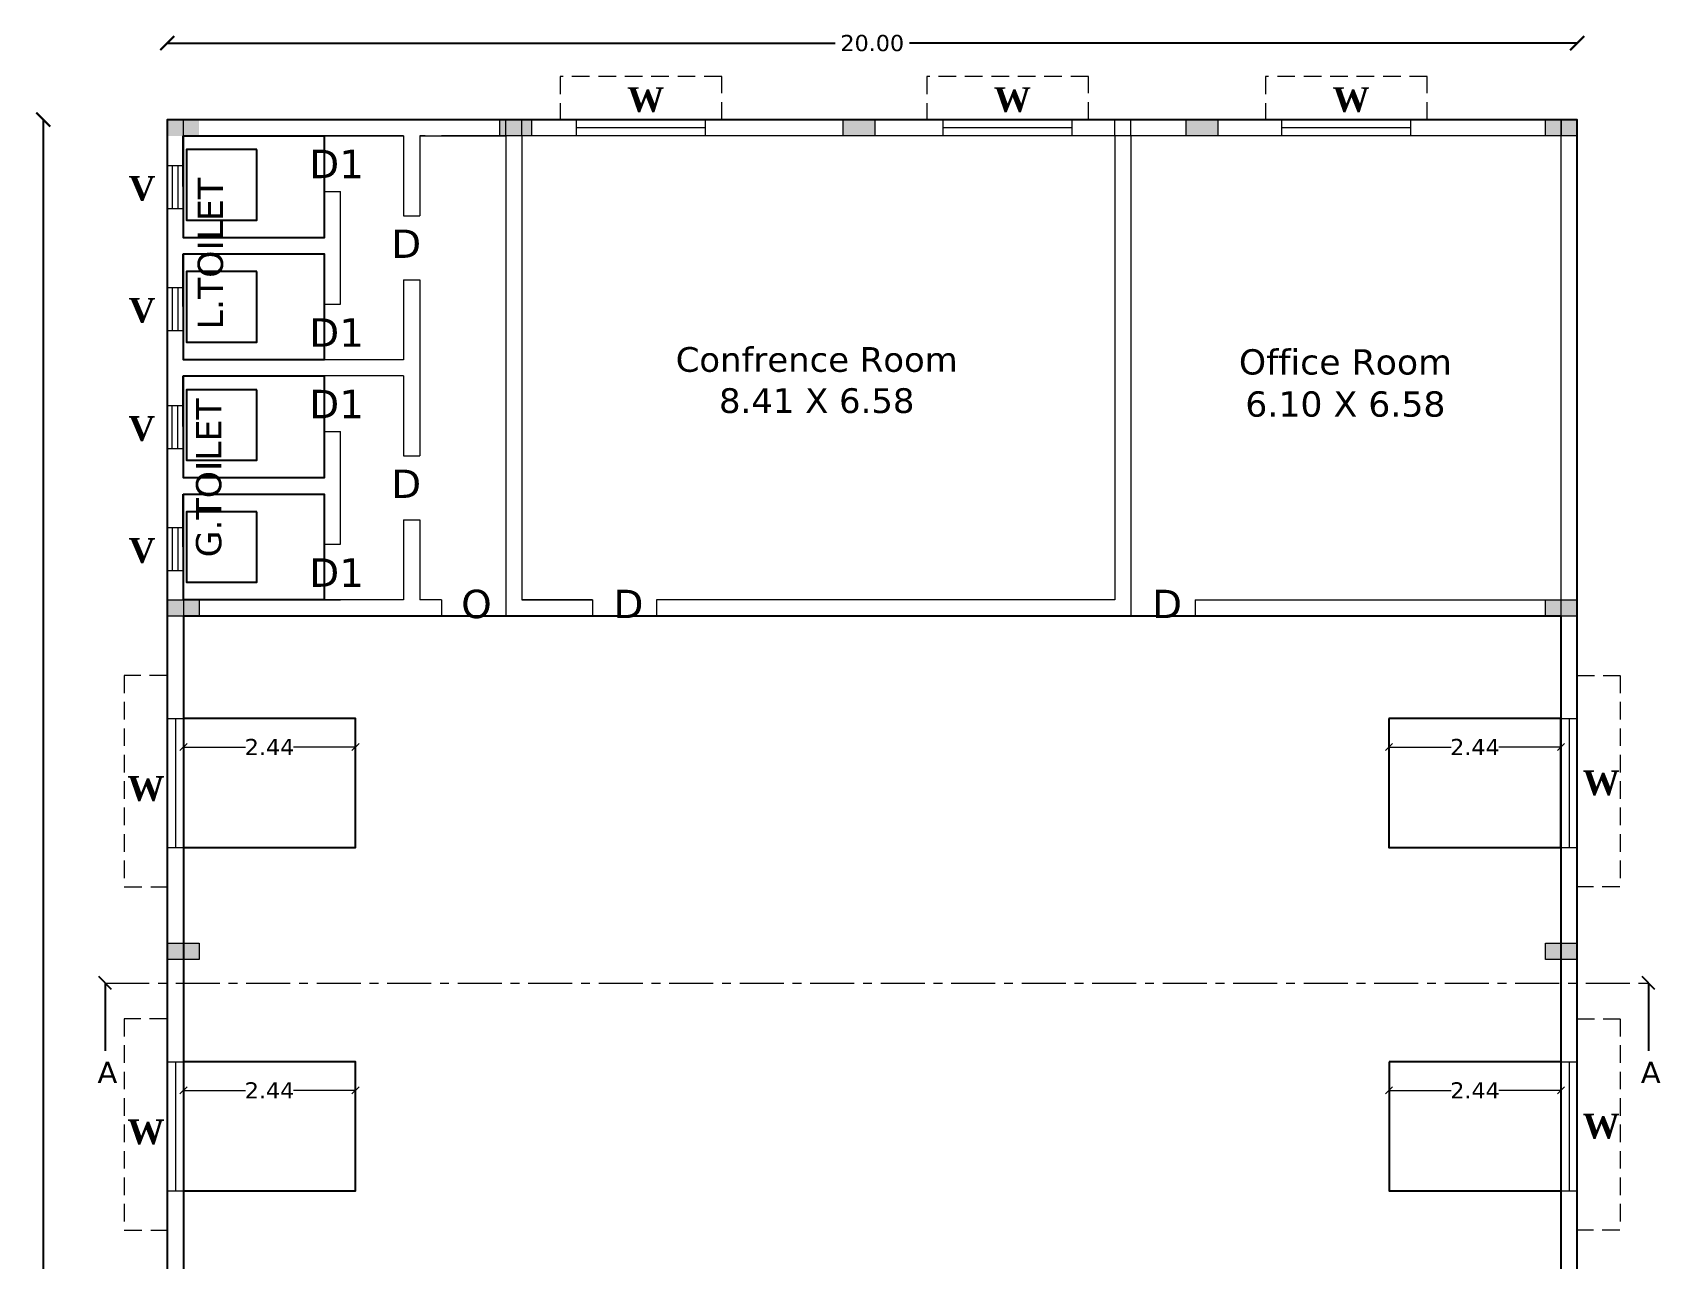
# Model space of a CAD drawing. Header units: metres. Extents: x 1610 to 5629, y 732 to 3974.
# Drawn here: x 1768.61 to 1791.7, y 871.4 to 888.78 of the extents above; entities that cross this region are included whole.
import ezdxf

# ---------------------------------------------------------------- set-up
doc = ezdxf.new("R2010")
doc.units = ezdxf.units.M
doc.header["$MEASUREMENT"] = 0
doc.header["$PDMODE"] = 2
doc.header["$PDSIZE"] = 50
doc.linetypes.add('CENTER', pattern=[2, 1.25, -0.25, 0.25, -0.25])
doc.linetypes.add('HIDDEN', pattern=[0.375, 0.25, -0.125])
doc.layers.get('0').update_dxf_attribs({"lineweight": 0})
doc.layers.get('Defpoints').update_dxf_attribs({"lineweight": 0})
for name, color, linetype in [('BLK_1_FLR_0_BLT_UP_AREA', 18, 'Continuous'), ('BLK_1_FLR_0_REGULAR_ROOM', 117, 'Continuous'), ('BLK_1_FLR_0_ROOM_1_LIGHT_VENTILATION_1', 3, 'Continuous'), ('BLK_1_FLR_0_WATER_CLOSET', 213, 'Continuous'), ('TOILET_VENTILATION', 6, 'Continuous')]:
    doc.layers.add(name, color=color, linetype=linetype)
doc.styles.get("Standard").update_dxf_attribs({"font": 'verdana.ttf', "height": 0.23})
doc.dimstyles.new('123', dxfattribs={"dimtxt": 0.3, "dimasz": 0.2, "dimexe": 0.18, "dimexo": 0.0625, "dimgap": 0.09, "dimtad": 0, "dimzin": 0, "dimdsep": 46, "dimtxsty": 'Standard', "dimblk": 'ARCHTICK', "dimcen": 0.09, "dimse1": 1, "dimse2": 1, "dimadec": 3, "dimazin": 0, "dimtfac": 1, "dimtofl": 0, "dimtmove": 0, "dimatfit": 3, "dimfxl": 0, "dimtolj": 1, "dimtzin": 0, "dimarcsym": 0})
doc.dimstyles.new('Copy(2) of Standard2', dxfattribs={"dimtxt": 1, "dimasz": 0.2, "dimexe": 0.18, "dimexo": 0.0625, "dimgap": 0.09, "dimtad": 0, "dimzin": 0, "dimdsep": 46, "dimtxsty": 'Standard', "dimblk": 'ARCHTICK', "dimcen": 0.09, "dimse1": 1, "dimse2": 1, "dimadec": 3, "dimazin": 0, "dimtfac": 1, "dimtofl": 0, "dimtmove": 0, "dimatfit": 3, "dimfxl": 0, "dimtolj": 1, "dimtzin": 0, "dimarcsym": 0})
doc.dimstyles.new('ISO-25', dxfattribs={"dimscale": 0, "dimtxt": 0.23, "dimasz": 0.15, "dimexe": 1.25, "dimexo": 0.625, "dimgap": 0, "dimtad": 0, "dimtih": 1, "dimtoh": 1, "dimzin": 1, "dimdsep": 46, "dimtxsty": 'Standard', "dimblk": 'OBLIQUE', "dimcen": 0, "dimse1": 1, "dimse2": 1, "dimclrd": 1, "dimclrt": 3, "dimadec": 0, "dimazin": 2, "dimtfac": 1, "dimtix": 1, "dimtofl": 0, "dimtmove": 0, "dimatfit": 3, "dimfxl": 0, "dimtolj": 1, "dimarcsym": 0})
doc.dimstyles.get("Standard").update_dxf_attribs({"dimscale": 0, "dimtxt": 0.18, "dimasz": 0.18, "dimexe": 0.18, "dimexo": 0.0625, "dimgap": 0.09, "dimtad": 1, "dimtoh": 1, "dimzin": 0, "dimdsep": 46, "dimtxsty": 'Standard', "dimblk": 'OBLIQUE', "dimcen": 0.09, "dimse1": 1, "dimse2": 1, "dimadec": 0, "dimazin": 0, "dimtfac": 1, "dimtofl": 0, "dimtmove": 0, "dimatfit": 3, "dimldrblk": 'OBLIQUE', "dimfxl": 0, "dimtolj": 1, "dimtzin": 0, "dimarcsym": 0})

# ---------------------------------------------------------------- blocks, each defined once
blk = doc.blocks.new('_ArchTick')
at = {"color": 0, "linetype": 'ByBlock', "const_width": 0.15}
blk.add_lwpolyline([(-0.5, -0.5), (0.5, 0.5)], dxfattribs=at)
blk = doc.blocks.new('*D40')
at = {"color": 0, "lineweight": -2}
for p, q in [((1768.762, 887.548), (1768.762, 865.081)), ((1768.762, 841.548), (1768.762, 864.014))]:
    blk.add_line(p, q, dxfattribs=at)
at = {"layer": 'Defpoints', "color": 0}
for p in [(1770.522, 887.548), (1768.762, 841.548), (1770.522, 841.548)]:
    blk.add_point(p, dxfattribs=at)
at = {"color": 0, "lineweight": -2, "xscale": 0.2, "yscale": 0.2, "zscale": 0.2}
for p, rotation in [((1768.762, 887.548), 90), ((1768.762, 841.548), 270)]:
    blk.add_blockref('_ArchTick', p, dxfattribs=dict(at, rotation=rotation))
at = {"color": 0, "insert": (1768.762, 864.548), "char_height": 0.23, "attachment_point": 5, "rotation": 90}
blk.add_mtext('\\A1;46.00', dxfattribs=at)
blk = doc.blocks.new('*D41')
at = {"color": 0, "lineweight": -2}
for p, q in [((1770.522, 888.633), (1779.995, 888.633)), ((1790.522, 888.633), (1781.048, 888.633))]:
    blk.add_line(p, q, dxfattribs=at)
at = {"layer": 'Defpoints', "color": 0}
for p in [(1790.522, 888.633), (1770.522, 887.548), (1790.522, 887.548)]:
    blk.add_point(p, dxfattribs=at)
at = {"color": 0, "lineweight": -2, "xscale": 0.2, "yscale": 0.2, "zscale": 0.2, "rotation": 180}
blk.add_blockref('_ArchTick', (1770.522, 888.633), dxfattribs=at)
at = {"color": 0, "lineweight": -2, "xscale": 0.2, "yscale": 0.2, "zscale": 0.2}
blk.add_blockref('_ArchTick', (1790.522, 888.633), dxfattribs=at)
at = {"color": 0, "insert": (1780.522, 888.633), "char_height": 0.23, "attachment_point": 5}
blk.add_mtext('\\A1;20.00', dxfattribs=at)
blk = doc.blocks.new('_Oblique')
at = {"color": 0, "linetype": 'ByBlock', "lineweight": -2}
blk.add_line((-0.5, -0.5), (0.5, 0.5), dxfattribs=at)
blk = doc.blocks.new('*D55')
at = {"layer": 'BLK_1_FLR_0_ROOM_1_LIGHT_VENTILATION_1', "color": 232, "lineweight": 0}
for p, q in [((1770.752, 878.65), (1771.632, 878.65)), ((1773.192, 878.65), (1772.311, 878.65))]:
    blk.add_line(p, q, dxfattribs=at)
at = {"layer": 'Defpoints', "color": 0}
for p in [(1770.752, 879.055), (1773.192, 879.055), (1770.752, 878.65)]:
    blk.add_point(p, dxfattribs=at)
at = {"layer": 'BLK_1_FLR_0_ROOM_1_LIGHT_VENTILATION_1', "color": 232, "lineweight": 0, "xscale": 0.1, "yscale": 0.1, "zscale": 0.1, "rotation": 180}
blk.add_blockref('_Oblique', (1770.752, 878.65), dxfattribs=at)
at = {"layer": 'BLK_1_FLR_0_ROOM_1_LIGHT_VENTILATION_1', "color": 232, "lineweight": 0, "xscale": 0.1, "yscale": 0.1, "zscale": 0.1}
blk.add_blockref('_Oblique', (1773.192, 878.65), dxfattribs=at)
at = {"layer": 'BLK_1_FLR_0_ROOM_1_LIGHT_VENTILATION_1', "color": 232, "insert": (1771.972, 878.65), "char_height": 0.23, "attachment_point": 5}
blk.add_mtext('\\A1;2.44', dxfattribs=at)
blk = doc.blocks.new('*D56')
at = {"layer": 'BLK_1_FLR_0_ROOM_1_LIGHT_VENTILATION_1', "color": 232, "lineweight": 0}
for p, q in [((1770.752, 873.78), (1771.632, 873.78)), ((1773.192, 873.78), (1772.311, 873.78))]:
    blk.add_line(p, q, dxfattribs=at)
at = {"layer": 'Defpoints', "color": 0}
for p in [(1770.752, 874.185), (1773.192, 874.185), (1770.752, 873.78)]:
    blk.add_point(p, dxfattribs=at)
at = {"layer": 'BLK_1_FLR_0_ROOM_1_LIGHT_VENTILATION_1', "color": 232, "lineweight": 0, "xscale": 0.1, "yscale": 0.1, "zscale": 0.1, "rotation": 180}
blk.add_blockref('_Oblique', (1770.752, 873.78), dxfattribs=at)
at = {"layer": 'BLK_1_FLR_0_ROOM_1_LIGHT_VENTILATION_1', "color": 232, "lineweight": 0, "xscale": 0.1, "yscale": 0.1, "zscale": 0.1}
blk.add_blockref('_Oblique', (1773.192, 873.78), dxfattribs=at)
at = {"layer": 'BLK_1_FLR_0_ROOM_1_LIGHT_VENTILATION_1', "color": 232, "insert": (1771.972, 873.78), "char_height": 0.23, "attachment_point": 5}
blk.add_mtext('\\A1;2.44', dxfattribs=at)
blk = doc.blocks.new('*D69')
at = {"layer": 'BLK_1_FLR_0_ROOM_1_LIGHT_VENTILATION_1', "color": 232, "lineweight": 0}
for p, q in [((1787.852, 873.78), (1788.732, 873.78)), ((1790.292, 873.78), (1789.411, 873.78))]:
    blk.add_line(p, q, dxfattribs=at)
at = {"layer": 'Defpoints', "color": 0}
for p in [(1787.852, 874.185), (1790.292, 874.185), (1787.852, 873.78)]:
    blk.add_point(p, dxfattribs=at)
at = {"layer": 'BLK_1_FLR_0_ROOM_1_LIGHT_VENTILATION_1', "color": 232, "lineweight": 0, "xscale": 0.1, "yscale": 0.1, "zscale": 0.1, "rotation": 180}
blk.add_blockref('_Oblique', (1787.852, 873.78), dxfattribs=at)
at = {"layer": 'BLK_1_FLR_0_ROOM_1_LIGHT_VENTILATION_1', "color": 232, "lineweight": 0, "xscale": 0.1, "yscale": 0.1, "zscale": 0.1}
blk.add_blockref('_Oblique', (1790.292, 873.78), dxfattribs=at)
at = {"layer": 'BLK_1_FLR_0_ROOM_1_LIGHT_VENTILATION_1', "color": 232, "insert": (1789.072, 873.78), "char_height": 0.23, "attachment_point": 5}
blk.add_mtext('\\A1;2.44', dxfattribs=at)
blk = doc.blocks.new('*D70')
at = {"layer": 'BLK_1_FLR_0_ROOM_1_LIGHT_VENTILATION_1', "color": 232, "lineweight": 0}
for p, q in [((1787.851, 878.65), (1788.732, 878.65)), ((1790.291, 878.65), (1789.41, 878.65))]:
    blk.add_line(p, q, dxfattribs=at)
at = {"layer": 'Defpoints', "color": 0}
for p in [(1787.851, 879.055), (1790.291, 879.055), (1787.851, 878.65)]:
    blk.add_point(p, dxfattribs=at)
at = {"layer": 'BLK_1_FLR_0_ROOM_1_LIGHT_VENTILATION_1', "color": 232, "lineweight": 0, "xscale": 0.1, "yscale": 0.1, "zscale": 0.1, "rotation": 180}
blk.add_blockref('_Oblique', (1787.851, 878.65), dxfattribs=at)
at = {"layer": 'BLK_1_FLR_0_ROOM_1_LIGHT_VENTILATION_1', "color": 232, "lineweight": 0, "xscale": 0.1, "yscale": 0.1, "zscale": 0.1}
blk.add_blockref('_Oblique', (1790.291, 878.65), dxfattribs=at)
at = {"layer": 'BLK_1_FLR_0_ROOM_1_LIGHT_VENTILATION_1', "color": 232, "insert": (1789.071, 878.65), "char_height": 0.23, "attachment_point": 5}
blk.add_mtext('\\A1;2.44', dxfattribs=at)

msp = doc.modelspace()

# ---------------------------------------------------------------- hatches: boundary and pattern name
for points in [[(1770.972, 887.548), (1770.522, 887.548), (1770.522, 887.318), (1770.972, 887.318)], [(1775.687, 887.548), (1775.237, 887.548), (1775.237, 887.318), (1775.687, 887.318)], [(1780.557, 887.548), (1780.107, 887.548), (1780.107, 887.318), (1780.557, 887.318)], [(1785.424, 887.548), (1784.974, 887.548), (1784.974, 887.318), (1785.424, 887.318)], [(1790.522, 887.548), (1790.072, 887.548), (1790.072, 887.318), (1790.522, 887.318)], [(1770.972, 880.738), (1770.522, 880.738), (1770.522, 880.508), (1770.972, 880.508)], [(1790.522, 880.738), (1790.072, 880.738), (1790.072, 880.508), (1790.522, 880.508)], [(1770.972, 875.868), (1770.522, 875.868), (1770.522, 875.638), (1770.972, 875.638)], [(1790.522, 875.868), (1790.072, 875.868), (1790.072, 875.638), (1790.522, 875.638)]]:
    msp.add_hatch(color=7).paths.add_polyline_path(points)

# ---------------------------------------------------------------- linework, layer by layer
at = {"color": 7, "linetype": 'HIDDEN'}
for p, q in [((1778.387, 888.158), (1776.093, 888.158)), ((1776.093, 888.158), (1776.093, 887.548)), ((1778.387, 887.548), (1778.387, 888.158)), ((1783.587, 888.158), (1781.294, 888.158)), ((1781.294, 888.158), (1781.294, 887.548)), ((1783.587, 887.548), (1783.587, 888.158)), ((1788.393, 888.158), (1786.099, 888.158)), ((1786.099, 888.158), (1786.099, 887.548)), ((1788.393, 887.548), (1788.393, 888.158)), ((1770.522, 879.665), (1769.912, 879.665)), ((1769.912, 879.665), (1769.912, 876.665)), ((1790.517, 879.665), (1791.127, 879.665)), ((1791.132, 879.665), (1791.132, 876.665)), ((1769.912, 876.665), (1770.522, 876.665)), ((1791.127, 876.665), (1790.517, 876.665)), ((1770.522, 874.795), (1769.912, 874.795)), ((1769.912, 874.795), (1769.912, 871.795)), ((1790.517, 874.795), (1791.127, 874.795)), ((1791.132, 874.795), (1791.132, 871.795)), ((1769.912, 871.795), (1770.522, 871.795)), ((1791.127, 871.795), (1790.517, 871.795))]:
    msp.add_line(p, q, dxfattribs=at)
at = {"color": 7}
for p, q in [((1770.752, 887.318), (1770.752, 887.548)), ((1775.322, 887.318), (1775.322, 887.548)), ((1775.552, 887.318), (1775.552, 887.548)), ((1776.323, 887.548), (1776.323, 887.318)), ((1778.153, 887.433), (1776.323, 887.433)), ((1778.153, 887.548), (1778.153, 887.318)), ((1781.524, 887.548), (1781.524, 887.318)), ((1783.354, 887.433), (1781.524, 887.433)), ((1783.354, 887.548), (1783.354, 887.318)), ((1783.962, 887.318), (1783.962, 887.548)), ((1784.192, 887.318), (1784.192, 887.548)), ((1786.329, 887.548), (1786.329, 887.318)), ((1788.159, 887.433), (1786.329, 887.433)), ((1788.159, 887.548), (1788.159, 887.318)), ((1790.072, 887.548), (1790.522, 887.548)), ((1790.072, 887.548), (1790.522, 887.548)), ((1790.072, 887.548), (1790.522, 887.548)), ((1790.292, 887.318), (1790.292, 887.548)), ((1790.292, 887.318), (1790.292, 887.548, 0.006)), ((1790.297, 887.318), (1790.297, 887.548)), ((1790.522, 887.548), (1790.522, 887.318)), ((1790.522, 887.548), (1790.522, 887.318)), ((1790.522, 887.548), (1790.522, 887.318)), ((1770.752, 887.318), (1773.872, 887.318)), ((1770.752, 887.318), (1773.872, 887.318)), ((1773.872, 887.318), (1773.872, 886.185)), ((1774.102, 887.318), (1774.182, 887.318)), ((1774.102, 887.318), (1774.182, 887.318)), ((1774.102, 887.318), (1774.102, 886.185)), ((1774.182, 887.318), (1775.322, 887.318)), ((1774.412, 887.318), (1774.752, 887.318)), ((1775.687, 887.318), (1775.237, 887.318)), ((1775.687, 887.318), (1775.237, 887.318)), ((1775.322, 887.318), (1775.322, 880.738)), ((1775.552, 887.318), (1775.552, 880.738)), ((1780.557, 887.318), (1780.107, 887.318)), ((1780.557, 887.318), (1780.107, 887.318)), ((1783.962, 887.318), (1783.962, 880.738)), ((1790.292, 887.318), (1784.192, 887.318)), ((1784.192, 887.318), (1784.192, 880.738)), ((1790.297, 887.318), (1784.192, 887.318)), ((1785.424, 887.318), (1784.974, 887.318)), ((1785.424, 887.318), (1784.974, 887.318)), ((1790.297, 887.318), (1785.427, 887.318)), ((1790.522, 887.318), (1790.072, 887.318)), ((1790.522, 887.318), (1790.072, 887.318)), ((1770.522, 886.899), (1770.522, 887.129)), ((1770.522, 886.899), (1770.752, 886.899)), ((1770.597, 886.289), (1770.597, 886.899)), ((1770.677, 886.289), (1770.677, 886.899)), ((1772.747, 885.873), (1772.747, 886.528)), ((1772.747, 886.528), (1772.977, 886.528)), ((1772.977, 884.933), (1772.977, 886.528)), ((1770.522, 886.289), (1770.752, 886.289)), ((1770.522, 886.289), (1770.522, 886.059)), ((1773.872, 886.185), (1774.102, 886.185)), ((1770.747, 885.873), (1772.747, 885.873)), ((1770.747, 885.643), (1772.747, 885.643)), ((1772.747, 884.933), (1772.747, 885.643)), ((1770.522, 885.169), (1770.752, 885.169)), ((1770.597, 884.559), (1770.597, 885.169)), ((1770.677, 884.559), (1770.677, 885.169)), ((1773.872, 885.275), (1773.872, 884.143)), ((1773.872, 885.275), (1774.102, 885.275)), ((1774.102, 885.275), (1774.102, 884.143)), ((1772.747, 884.933), (1772.977, 884.933)), ((1770.522, 884.559), (1770.752, 884.559)), ((1773.872, 884.143), (1770.752, 884.143)), ((1774.102, 884.143), (1774.102, 884.028)), ((1774.102, 884.028), (1774.102, 883.913)), ((1773.872, 883.913), (1770.752, 883.913)), ((1773.872, 883.913), (1773.872, 882.78)), ((1774.102, 883.913), (1774.102, 882.78)), ((1770.518, 883.494), (1770.748, 883.494)), ((1770.593, 882.884), (1770.593, 883.494)), ((1770.673, 882.884), (1770.673, 883.494)), ((1772.747, 882.468), (1772.747, 883.123)), ((1772.747, 883.123), (1772.977, 883.123)), ((1772.977, 881.528), (1772.977, 883.123)), ((1770.518, 882.884), (1770.748, 882.884)), ((1773.872, 882.78), (1774.102, 882.78)), ((1770.747, 882.468), (1772.747, 882.468)), ((1770.747, 882.238), (1772.747, 882.238)), ((1772.747, 881.528), (1772.747, 882.238)), ((1773.872, 881.87), (1773.872, 880.738)), ((1773.872, 881.87), (1774.102, 881.87)), ((1774.102, 881.87), (1774.102, 880.738)), ((1770.522, 881.764), (1770.752, 881.764)), ((1770.597, 881.154), (1770.597, 881.764)), ((1770.677, 881.154), (1770.677, 881.764)), ((1772.747, 881.528), (1772.977, 881.528)), ((1770.522, 881.154), (1770.752, 881.154)), ((1770.747, 880.738), (1772.747, 880.738)), ((1773.872, 880.738), (1770.752, 880.738)), ((1772.747, 880.738), (1772.977, 880.738)), ((1774.412, 880.738), (1774.102, 880.738)), ((1774.412, 880.738), (1774.412, 880.508)), ((1775.322, 880.738), (1775.322, 880.508)), ((1776.552, 880.738), (1775.552, 880.738)), ((1775.552, 880.738), (1776.552, 880.738)), ((1776.552, 880.738), (1776.552, 880.508)), ((1783.962, 880.738), (1777.462, 880.738)), ((1777.462, 880.738), (1777.462, 880.508)), ((1784.192, 880.738), (1784.192, 880.508)), ((1785.102, 880.738), (1790.292, 880.738)), ((1785.102, 880.738), (1785.102, 880.508)), ((1774.412, 880.508), (1770.752, 880.508)), ((1774.412, 880.508), (1774.102, 880.508)), ((1775.322, 880.508), (1776.552, 880.508)), ((1777.462, 880.508), (1783.984, 880.508)), ((1783.984, 880.508), (1784.192, 880.508)), ((1785.102, 880.508), (1790.292, 880.508)), ((1770.522, 879.055), (1770.752, 879.055)), ((1770.637, 879.055), (1770.637, 877.225)), ((1790.292, 879.055), (1790.522, 879.055)), ((1790.407, 879.055), (1790.407, 877.225)), ((1770.522, 877.225), (1770.752, 877.225)), ((1790.292, 877.225), (1790.522, 877.225)), ((1770.522, 874.185), (1770.752, 874.185)), ((1770.637, 874.185), (1770.637, 872.355)), ((1790.292, 874.185), (1790.522, 874.185)), ((1790.407, 874.185), (1790.407, 872.355)), ((1770.522, 872.355), (1770.752, 872.355)), ((1790.292, 872.355), (1790.522, 872.355))]:
    msp.add_line(p, q, dxfattribs=at)
at = {"color": 7, "linetype": 'CENTER', "ltscale": 0.5}
msp.add_line((1769.642, 875.303), (1791.534, 875.303), dxfattribs=at)
at = {"color": 7}
for points in [[(1790.522, 841.548), (1790.522, 887.548), (1770.522, 887.548), (1770.522, 841.548)], [(1775.237, 887.548), (1775.687, 887.548), (1775.687, 887.318), (1775.237, 887.318)], [(1780.107, 887.548), (1780.557, 887.548), (1780.557, 887.318), (1780.107, 887.318)], [(1784.974, 887.548), (1785.424, 887.548), (1785.424, 887.318), (1784.974, 887.318)], [(1790.072, 887.548), (1790.522, 887.548), (1790.522, 887.318), (1790.072, 887.318)], [(1770.522, 880.738), (1770.972, 880.738), (1770.972, 880.508), (1770.522, 880.508)], [(1790.072, 880.738), (1790.522, 880.738), (1790.522, 880.508), (1790.072, 880.508)], [(1770.522, 875.868), (1770.972, 875.868), (1770.972, 875.638), (1770.522, 875.638)], [(1790.072, 875.868), (1790.522, 875.868), (1790.522, 875.638), (1790.072, 875.638)]]:
    msp.add_lwpolyline(points, close=True, dxfattribs=at)
for points in [[(1770.752, 882.238), (1770.752, 841.778), (1790.292, 841.778), (1790.292, 887.318), (1774.412, 887.318)], [(1773.872, 887.318), (1770.752, 887.318), (1770.752, 885.873)], [(1774.182, 887.318), (1774.102, 887.318)], [(1770.752, 885.643), (1770.752, 884.143)], [(1770.752, 883.913), (1770.752, 882.468)]]:
    msp.add_lwpolyline(points, dxfattribs=at)
at = {"layer": 'BLK_1_FLR_0_BLT_UP_AREA', "color": 49}
msp.add_lwpolyline([(1770.522, 841.548), (1790.522, 841.548), (1790.522, 887.548), (1770.522, 887.548)], close=True, dxfattribs=at)
at = {"layer": 'BLK_1_FLR_0_REGULAR_ROOM', "color": 2, "lineweight": -3, "ltscale": 0.25}
msp.add_lwpolyline([(1790.292, 880.508), (1770.752, 880.508), (1770.752, 841.778), (1790.292, 841.778)], close=True, dxfattribs=at)
at = {"layer": 'BLK_1_FLR_0_ROOM_1_LIGHT_VENTILATION_1'}
for points in [[(1770.752, 879.055), (1770.752, 877.225), (1773.192, 877.225), (1773.192, 879.055)], [(1787.851, 879.055), (1787.851, 877.225), (1790.291, 877.225), (1790.291, 879.055)], [(1770.752, 874.185), (1770.752, 872.355), (1773.192, 872.355), (1773.192, 874.185)], [(1787.852, 874.185), (1787.852, 872.355), (1790.292, 872.355), (1790.292, 874.185)]]:
    msp.add_lwpolyline(points, close=True, dxfattribs=at)
at = {"layer": 'BLK_1_FLR_0_WATER_CLOSET', "color": 2}
for points in [[(1770.747, 887.318), (1772.747, 887.318), (1772.747, 885.873), (1770.752, 885.873)], [(1770.747, 885.643), (1772.747, 885.643), (1772.747, 884.143), (1770.752, 884.143)]]:
    msp.add_lwpolyline(points, close=True, dxfattribs=at)
at = {"layer": 'BLK_1_FLR_0_WATER_CLOSET', "color": 1}
for points in [[(1770.747, 883.913), (1772.747, 883.913), (1772.747, 882.468), (1770.752, 882.468)], [(1770.747, 882.238), (1772.747, 882.238), (1772.747, 880.738), (1770.752, 880.738)]]:
    msp.add_lwpolyline(points, close=True, dxfattribs=at)
at = {"layer": 'TOILET_VENTILATION', "color": 6, "lineweight": -3}
for points in [[(1771.793, 887.123), (1770.793, 887.123), (1770.793, 886.123), (1771.793, 886.123)], [(1771.793, 885.393), (1770.793, 885.393), (1770.793, 884.393), (1771.793, 884.393)], [(1771.793, 883.718), (1770.793, 883.718), (1770.793, 882.718), (1771.793, 882.718)], [(1771.793, 881.988), (1770.793, 881.988), (1770.793, 880.988), (1771.793, 880.988)]]:
    msp.add_lwpolyline(points, close=True, dxfattribs=at)

# ---------------------------------------------------------------- texts
at = {"color": 7}
for s, height, p in [('D1', 0.4033, (1772.535, 886.718)), ('D', 0.403, (1773.698, 885.587)), ('D1', 0.4033, (1772.535, 884.327)), ('D1', 0.4033, (1772.535, 883.313)), ('D', 0.403, (1773.698, 882.182)), ('D1', 0.4033, (1772.535, 880.922)), ('O', 0.403, (1774.69, 880.478)), ('D', 0.403, (1776.851, 880.478)), ('D', 0.403, (1784.491, 880.478))]:
    msp.add_text(s, height=height, rotation=360, dxfattribs=at).set_placement(p)
at = {"color": 7, "attachment_point": 1}
for s, insert, char_height, width in [('{\\fTimes New Roman|b1|i0|c0|p18;W}', (1777.047, 888.008), 0.34775, 0.48464), ('{\\fTimes New Roman|b1|i0|c0|p18;W}', (1782.247, 888.008), 0.34775, 0.48464), ('{\\fTimes New Roman|b1|i0|c0|p18;W}', (1787.052, 888.008), 0.34775, 0.48464), ('{\\fTimes New Roman|b1|i0|c0|p18;V}', (1769.975, 886.748), 0.34775, 0.48464), ('{\\fTimes New Roman|b1|i0|c0|p18;V}', (1769.975, 885.018), 0.34775, 0.48464), ('{\\fTimes New Roman|b1|i0|c0|p18;V}', (1769.971, 883.343), 0.34775, 0.48464), ('{\\fTimes New Roman|b1|i0|c0|p18;V}', (1769.975, 881.613), 0.34775, 0.48464), ('{\\fTimes New Roman|b1|i0|c0|p18;W}', (1769.957, 878.237), 0.34775, 0.48464), ('{\\fTimes New Roman|b1|i0|c0|p18;W}', (1790.599, 878.318), 0.34775, 0.48464), ('A', (1769.532, 874.185), 0.3, 0.27117), ('A', (1791.424, 874.185), 0.3, 0.27117), ('{\\fTimes New Roman|b1|i0|c0|p18;W}', (1769.957, 873.367), 0.34775, 0.48464), ('{\\fTimes New Roman|b1|i0|c0|p18;W}', (1790.599, 873.448), 0.34775, 0.48464)]:
    msp.add_mtext(s, dxfattribs=dict(at, insert=insert, char_height=char_height, width=width))
at = {"color": 7, "attachment_point": 2}
for s, insert, char_height, rotation in [('\\A1;L.TOILET', (1770.953, 885.648), 0.35849, 90), ('\\A1;Confrence Room\\P8.41 X 6.58', (1779.734, 884.322), 0.35, 360), ('\\A1;Office Room\\P6.10 X 6.58', (1787.233, 884.292), 0.35849, 360), ('\\A1;G.TOILET', (1770.929, 882.468), 0.35849, 90)]:
    msp.add_mtext(s, dxfattribs=dict(at, insert=insert, char_height=char_height, rotation=rotation))

# ---------------------------------------------------------------- dimensions: what is measured, and where the dimension line sits
at = {"color": 7}
for p2, distance, dimstyle, picture, middle in [((1790.522, 887.548), 1.085, 'Copy(2) of Standard2', '*D41', (1780.522, 888.633)), ((1770.522, 841.548), -1.76, '123', '*D40', (1768.762, 864.548))]:
    dim = msp.add_aligned_dim(p1=(1770.522, 887.548), p2=p2, distance=distance, dimstyle=dimstyle, dxfattribs=at)
    dim.commit()
    dim.dimension.update_dxf_attribs({"geometry": picture, "text_midpoint": middle})
at = {"layer": 'BLK_1_FLR_0_ROOM_1_LIGHT_VENTILATION_1', "color": 232}
for base, p1, p2, picture, middle in [((1770.752, 878.65), (1773.192, 879.055), (1770.752, 879.055), '*D55', (1771.972, 878.65)), ((1787.851, 878.65), (1790.291, 879.055), (1787.851, 879.055), '*D70', (1789.071, 878.65)), ((1770.752, 873.78), (1773.192, 874.185), (1770.752, 874.185), '*D56', (1771.972, 873.78)), ((1787.852, 873.78), (1790.292, 874.185), (1787.852, 874.185), '*D69', (1789.072, 873.78))]:
    dim = msp.add_linear_dim(base=base, p1=p1, p2=p2, dimstyle='ISO-25', override={"dimscale": 1, "dimasz": 0.1, "dimclrd": 232, "dimclrt": 232, "dimfxl": 0.2, "dimfxlon": 1, "dimlwd": 0}, dxfattribs=at)
    dim.commit()
    dim.dimension.update_dxf_attribs({"geometry": picture, "text_midpoint": middle})

# ---------------------------------------------------------------- leaders
at = {"color": 7}
for points in [[(1769.642, 875.303), (1769.642, 874.342)], [(1791.534, 875.303), (1791.534, 874.342)]]:
    msp.add_leader(points, dimstyle='Standard', override={"dimscale": 1}, dxfattribs=at)

doc.saveas('drawing.dxf')
